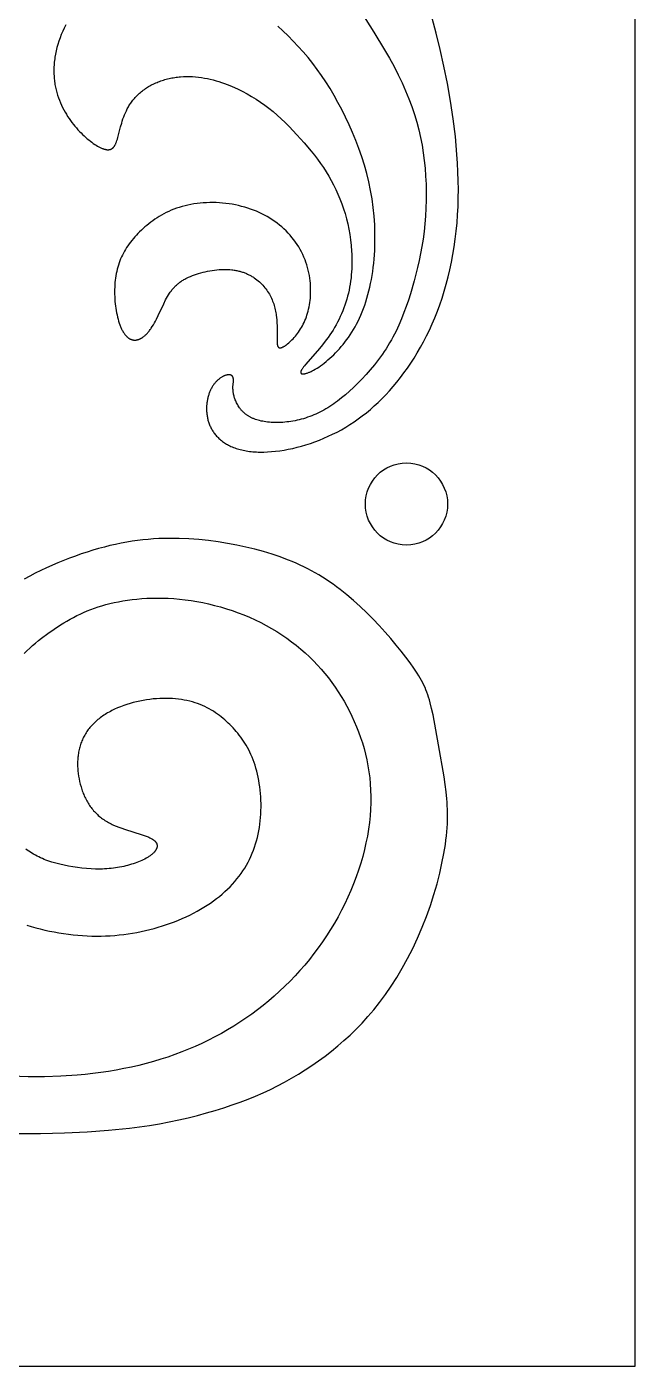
# Model space of a CAD drawing. Extents: x 2.59 to 8.26, y 15.9 to 21.16.
# Drawn here: x 6.958 to 8.262, y 15.899 to 18.769 of the extents above; entities that cross this region are included whole.
import ezdxf

# ---------------------------------------------------------------- set-up
doc = ezdxf.new("R2010")
doc.units = 0
doc.header["$MEASUREMENT"] = 0
doc.layers.add('DEFAULT', color=18, linetype='CONTINUOUS')

msp = doc.modelspace()

# ---------------------------------------------------------------- linework, layer by layer
at = {"layer": 'DEFAULT'}
for points in [[(2.5915, 15.8988), (8.2615, 15.8988), (8.2615, 21.1638), (2.5915, 21.1638)], [(7.1875, 18.0978), (7.1882, 18.0977), (7.1888, 18.0977), (7.1894, 18.0977), (7.19, 18.0977), (7.1906, 18.0977), (7.1913, 18.0977), (7.1919, 18.0978), (7.1925, 18.0978), (7.1931, 18.0979), (7.1938, 18.098), (7.1944, 18.0981), (7.195, 18.0983), (7.1957, 18.0984), (7.1963, 18.0986), (7.1969, 18.0988), (7.1976, 18.099), (7.1982, 18.0992), (7.1989, 18.0994), (7.1995, 18.0997), (7.2001, 18.1), (7.2008, 18.1003), (7.2014, 18.1006), (7.2021, 18.1009), (7.2027, 18.1012), (7.2034, 18.1016), (7.204, 18.1019), (7.2046, 18.1023), (7.2053, 18.1027), (7.2059, 18.1032), (7.2066, 18.1036), (7.2078, 18.1045), (7.2091, 18.1055), (7.2104, 18.1065), (7.2116, 18.1076), (7.2129, 18.1088), (7.2141, 18.11), (7.2154, 18.1113), (7.2166, 18.1126), (7.2178, 18.114), (7.219, 18.1155), (7.2203, 18.117), (7.2214, 18.1185), (7.2226, 18.1201), (7.2238, 18.1217), (7.2249, 18.1234), (7.2272, 18.1269), (7.2295, 18.1306), (7.2316, 18.1344), (7.2338, 18.1383), (7.2359, 18.1423), (7.2399, 18.1506), (7.2517, 18.1757), (7.2558, 18.1837), (7.2578, 18.1876), (7.26, 18.1913), (7.2621, 18.195), (7.2644, 18.1985), (7.2656, 18.2002), (7.2668, 18.2018), (7.268, 18.2035), (7.2692, 18.2051), (7.2705, 18.2067), (7.2718, 18.2082), (7.2731, 18.2097), (7.2745, 18.2112), (7.2758, 18.2126), (7.2772, 18.214), (7.2787, 18.2154), (7.2802, 18.2167), (7.2817, 18.218), (7.2832, 18.2193), (7.2848, 18.2205), (7.2864, 18.2218), (7.2881, 18.2229), (7.2898, 18.2241), (7.2915, 18.2252), (7.2933, 18.2263), (7.2951, 18.2274), (7.2969, 18.2285), (7.2988, 18.2295), (7.3007, 18.2305), (7.3047, 18.2324), (7.3088, 18.2342), (7.313, 18.236), (7.3174, 18.2376), (7.3219, 18.2391), (7.3264, 18.2406), (7.3311, 18.2419), (7.3359, 18.2432), (7.3407, 18.2443), (7.3456, 18.2453), (7.3505, 18.2462), (7.3554, 18.247), (7.3603, 18.2477), (7.3652, 18.2483), (7.3701, 18.2487), (7.3749, 18.249), (7.3797, 18.2491), (7.3844, 18.2491), (7.389, 18.249), (7.3935, 18.2487), (7.3979, 18.2483), (7.4, 18.248), (7.4022, 18.2477), (7.4043, 18.2474), (7.4064, 18.247), (7.4084, 18.2466), (7.4105, 18.2462), (7.4125, 18.2457), (7.4144, 18.2452), (7.4164, 18.2447), (7.4183, 18.2441), (7.4202, 18.2435), (7.422, 18.2429), (7.4239, 18.2423), (7.4257, 18.2416), (7.4275, 18.2409), (7.4292, 18.2401), (7.4309, 18.2393), (7.4326, 18.2385), (7.4343, 18.2377), (7.436, 18.2368), (7.4376, 18.236), (7.4392, 18.2351), (7.4407, 18.2341), (7.4423, 18.2332), (7.4438, 18.2322), (7.4453, 18.2312), (7.4482, 18.2291), (7.4511, 18.227), (7.4538, 18.2247), (7.4565, 18.2224), (7.459, 18.2201), (7.4615, 18.2176), (7.4639, 18.2151), (7.4662, 18.2125), (7.4683, 18.2099), (7.4704, 18.2072), (7.4724, 18.2045), (7.4743, 18.2017), (7.4762, 18.1989), (7.4779, 18.1961), (7.4795, 18.1932), (7.481, 18.1902), (7.4824, 18.1873), (7.4838, 18.1843), (7.485, 18.1812), (7.4862, 18.1782), (7.4872, 18.1751), (7.4882, 18.172), (7.4891, 18.1689), (7.4899, 18.1658), (7.4906, 18.1627), (7.4913, 18.1595), (7.4919, 18.1564), (7.4924, 18.1532), (7.4928, 18.1501), (7.4932, 18.1469), (7.4938, 18.1406), (7.4942, 18.1344), (7.4944, 18.1282), (7.4945, 18.1164), (7.4943, 18.1006), (7.4943, 18.096), (7.4944, 18.0939), (7.4945, 18.092), (7.4945, 18.091), (7.4946, 18.0901), (7.4947, 18.0893), (7.4949, 18.0885), (7.495, 18.0877), (7.4951, 18.0873), (7.4952, 18.0869), (7.4952, 18.0866), (7.4953, 18.0862), (7.4954, 18.0859), (7.4955, 18.0856), (7.4956, 18.0852), (7.4958, 18.0849), (7.4959, 18.0846), (7.496, 18.0844), (7.4961, 18.0841), (7.4962, 18.0839), (7.4963, 18.0838), (7.4963, 18.0837), (7.4964, 18.0836), (7.4965, 18.0834), (7.4966, 18.0833), (7.4966, 18.0832), (7.4967, 18.0831), (7.4968, 18.083), (7.4969, 18.0829), (7.497, 18.0828), (7.4971, 18.0827), (7.4971, 18.0826), (7.4972, 18.0825), (7.4973, 18.0824), (7.4974, 18.0823), (7.4975, 18.0822), (7.4976, 18.0821), (7.4977, 18.0821), (7.4978, 18.082), (7.4979, 18.0819), (7.498, 18.0818), (7.4981, 18.0818), (7.4982, 18.0817), (7.4984, 18.0816), (7.4985, 18.0816), (7.4986, 18.0815), (7.4987, 18.0815), (7.4988, 18.0814), (7.4989, 18.0814), (7.4991, 18.0813), (7.4992, 18.0813), (7.4993, 18.0813), (7.4994, 18.0812), (7.4996, 18.0812), (7.4997, 18.0812), (7.4998, 18.0811), (7.5, 18.0811), (7.5001, 18.0811), (7.5002, 18.0811), (7.5004, 18.0811), (7.5005, 18.0811), (7.5007, 18.0811), (7.5008, 18.0811), (7.501, 18.0811), (7.5011, 18.0811), (7.5013, 18.0811), (7.5014, 18.0811), (7.5016, 18.0811), (7.5018, 18.0811), (7.5019, 18.0811), (7.5021, 18.0812), (7.5024, 18.0812), (7.5028, 18.0813), (7.5031, 18.0814), (7.5035, 18.0815), (7.5038, 18.0816), (7.5042, 18.0817), (7.5046, 18.0818), (7.505, 18.082), (7.5054, 18.0821), (7.5058, 18.0823), (7.5062, 18.0825), (7.5071, 18.0829), (7.508, 18.0834), (7.5089, 18.0839), (7.5098, 18.0844), (7.5108, 18.085), (7.5118, 18.0857), (7.5128, 18.0864), (7.5138, 18.0871), (7.5149, 18.0879), (7.5171, 18.0897), (7.5194, 18.0916), (7.5217, 18.0936), (7.524, 18.0959), (7.5264, 18.0982), (7.5288, 18.1007), (7.5312, 18.1034), (7.5336, 18.1061), (7.5359, 18.109), (7.5382, 18.112), (7.5405, 18.115), (7.5427, 18.1182), (7.5448, 18.1215), (7.5468, 18.1249), (7.5488, 18.1284), (7.5506, 18.1319), (7.5524, 18.1356), (7.5541, 18.1394), (7.5557, 18.1432), (7.5572, 18.1472), (7.5585, 18.1513), (7.5598, 18.1554), (7.561, 18.1597), (7.5621, 18.1641), (7.563, 18.1686), (7.5639, 18.1733), (7.5646, 18.178), (7.5652, 18.1828), (7.5657, 18.1878), (7.5661, 18.1929), (7.5663, 18.198), (7.5664, 18.2032), (7.5664, 18.2086), (7.5662, 18.214), (7.5658, 18.2194), (7.5653, 18.225), (7.5646, 18.2305), (7.5637, 18.2361), (7.5627, 18.2418), (7.5614, 18.2474), (7.5599, 18.2531), (7.5582, 18.2587), (7.5564, 18.2644), (7.5543, 18.27), (7.552, 18.2755), (7.5495, 18.281), (7.5468, 18.2865), (7.5439, 18.2919), (7.5408, 18.2972), (7.5374, 18.3024), (7.5339, 18.3076), (7.5303, 18.3126), (7.5264, 18.3175), (7.5223, 18.3223), (7.5181, 18.3269), (7.5138, 18.3315), (7.5092, 18.3359), (7.5045, 18.3401), (7.4997, 18.3442), (7.4947, 18.3481), (7.4896, 18.3519), (7.4843, 18.3555), (7.479, 18.359), (7.4735, 18.3623), (7.4678, 18.3654), (7.4621, 18.3684), (7.4562, 18.3712), (7.4502, 18.3738), (7.4441, 18.3762), (7.4378, 18.3785), (7.4315, 18.3806), (7.4251, 18.3826), (7.4185, 18.3843), (7.4119, 18.3859), (7.4052, 18.3874), (7.3985, 18.3886), (7.3917, 18.3897), (7.3848, 18.3906), (7.3779, 18.3913), (7.371, 18.3918), (7.364, 18.3922), (7.3571, 18.3923), (7.3502, 18.3923), (7.3433, 18.3921), (7.3365, 18.3917), (7.3297, 18.3912), (7.3231, 18.3904), (7.3165, 18.3895), (7.31, 18.3884), (7.3036, 18.3871), (7.2973, 18.3856), (7.2911, 18.384), (7.2851, 18.3821), (7.2793, 18.3802), (7.2735, 18.378), (7.2679, 18.3758), (7.2625, 18.3734), (7.2572, 18.3708), (7.252, 18.3682), (7.247, 18.3654), (7.2421, 18.3625), (7.2373, 18.3595), (7.2327, 18.3565), (7.2282, 18.3533), (7.2238, 18.3501), (7.2196, 18.3468), (7.2155, 18.3435), (7.2114, 18.3401), (7.2075, 18.3367), (7.2038, 18.3332), (7.2001, 18.3297), (7.1965, 18.3261), (7.1931, 18.3225), (7.1898, 18.3188), (7.1866, 18.3152), (7.1835, 18.3114), (7.1805, 18.3077), (7.1777, 18.3038), (7.1749, 18.3), (7.1723, 18.2961), (7.1699, 18.2921), (7.1675, 18.2881), (7.1653, 18.2841), (7.1632, 18.28), (7.1612, 18.2758), (7.1594, 18.2716), (7.1576, 18.2673), (7.1561, 18.2629), (7.1546, 18.2585), (7.1533, 18.254), (7.152, 18.2494), (7.151, 18.2448), (7.15, 18.2402), (7.1491, 18.2354), (7.1484, 18.2306), (7.1478, 18.2258), (7.1473, 18.2209), (7.1469, 18.2159), (7.1467, 18.2109), (7.1465, 18.2059), (7.1465, 18.2009), (7.1465, 18.1958), (7.1467, 18.1907), (7.147, 18.1857), (7.1473, 18.1807), (7.1478, 18.1757), (7.1484, 18.1707), (7.149, 18.1658), (7.1498, 18.161), (7.1507, 18.1562), (7.1516, 18.1516), (7.1527, 18.1471), (7.1538, 18.1427), (7.155, 18.1384), (7.1563, 18.1343), (7.1577, 18.1304), (7.1584, 18.1284), (7.1592, 18.1266), (7.1599, 18.1248), (7.1607, 18.123), (7.1615, 18.1213), (7.1623, 18.1196), (7.1632, 18.118), (7.1641, 18.1165), (7.1649, 18.115), (7.1659, 18.1135), (7.1668, 18.1122), (7.1677, 18.1108), (7.1687, 18.1096), (7.1697, 18.1084), (7.1702, 18.1078), (7.1707, 18.1072), (7.1712, 18.1067), (7.1717, 18.1061), (7.1722, 18.1056), (7.1727, 18.1051), (7.1732, 18.1046), (7.1738, 18.1041), (7.1743, 18.1037), (7.1748, 18.1032), (7.1754, 18.1028), (7.1759, 18.1024), (7.1765, 18.102), (7.177, 18.1016), (7.1776, 18.1013), (7.1781, 18.1009), (7.1787, 18.1006), (7.1793, 18.1003), (7.1798, 18.1), (7.1804, 18.0997), (7.181, 18.0995), (7.1816, 18.0992), (7.1821, 18.099), (7.1827, 18.0988), (7.1833, 18.0986), (7.1839, 18.0985), (7.1845, 18.0983), (7.1851, 18.0982), (7.1857, 18.098), (7.1863, 18.0979), (7.1869, 18.0978)]]:
    msp.add_lwpolyline(points, close=True, dxfattribs=at)
for points in [[(7.6759, 18.7984), (7.702, 18.7578), (7.7249, 18.7198), (7.7352, 18.7015), (7.7449, 18.6836), (7.7538, 18.666), (7.7621, 18.6486), (7.7697, 18.6315), (7.7766, 18.6146), (7.7829, 18.5979), (7.7885, 18.5813), (7.7935, 18.5648), (7.7978, 18.5484), (7.8016, 18.5321), (7.8049, 18.5156), (7.8075, 18.4991), (7.8097, 18.4825), (7.8114, 18.4658), (7.8127, 18.4488), (7.8135, 18.4318), (7.8138, 18.4147), (7.8138, 18.3975), (7.8133, 18.3804), (7.8124, 18.3634), (7.811, 18.3466), (7.8093, 18.3301), (7.8072, 18.314), (7.8047, 18.2982), (7.8019, 18.2829), (7.7988, 18.2679), (7.7955, 18.2532), (7.7919, 18.2389), (7.7881, 18.2248), (7.7799, 18.1971), (7.7756, 18.1835), (7.771, 18.17), (7.7661, 18.1565), (7.7609, 18.1432), (7.7553, 18.13), (7.7523, 18.1235), (7.7492, 18.117), (7.746, 18.1106), (7.7426, 18.1042), (7.7392, 18.0979), (7.7356, 18.0916), (7.7319, 18.0854), (7.728, 18.0793), (7.7241, 18.0733), (7.72, 18.0674), (7.7158, 18.0616), (7.7116, 18.0558), (7.7029, 18.0447), (7.694, 18.034), (7.685, 18.0238), (7.676, 18.0141), (7.667, 18.0049), (7.6582, 17.9963), (7.6495, 17.9882), (7.6409, 17.9807), (7.6325, 17.9736), (7.6241, 17.967), (7.6199, 17.964), (7.6158, 17.961), (7.6116, 17.9581), (7.6074, 17.9554), (7.6032, 17.9527), (7.599, 17.9502), (7.5947, 17.9478), (7.5905, 17.9454), (7.5862, 17.9432), (7.5819, 17.9411), (7.5775, 17.9391), (7.5731, 17.9372), (7.5687, 17.9354), (7.5643, 17.9337), (7.5598, 17.9322), (7.5554, 17.9307), (7.5509, 17.9293), (7.5464, 17.928), (7.5419, 17.9269), (7.5374, 17.9258), (7.5329, 17.9249), (7.5284, 17.9241), (7.524, 17.9233), (7.5195, 17.9227), (7.5151, 17.9222), (7.5108, 17.9217), (7.5065, 17.9214), (7.5022, 17.9212), (7.498, 17.921), (7.4939, 17.921), (7.4898, 17.921), (7.4858, 17.9212), (7.4819, 17.9214), (7.4781, 17.9217), (7.4743, 17.922), (7.4707, 17.9225), (7.4671, 17.923), (7.4637, 17.9236), (7.4603, 17.9243), (7.4571, 17.9251), (7.454, 17.9259), (7.4509, 17.9268), (7.448, 17.9278), (7.4452, 17.9288), (7.4438, 17.9294), (7.4425, 17.93), (7.4411, 17.9305), (7.4398, 17.9311), (7.4386, 17.9318), (7.4373, 17.9324), (7.4361, 17.9331), (7.4349, 17.9337), (7.4337, 17.9344), (7.4326, 17.9352), (7.4314, 17.9359), (7.4303, 17.9366), (7.4292, 17.9374), (7.4282, 17.9382), (7.4271, 17.939), (7.4261, 17.9398), (7.4251, 17.9406), (7.4242, 17.9415), (7.4232, 17.9423), (7.4223, 17.9432), (7.4214, 17.9441), (7.4205, 17.945), (7.4196, 17.946), (7.4188, 17.9469), (7.4179, 17.9478), (7.4171, 17.9488), (7.4163, 17.9498), (7.4156, 17.9508), (7.4141, 17.9528), (7.4127, 17.9548), (7.4114, 17.9568), (7.4101, 17.9589), (7.4089, 17.961), (7.4079, 17.9631), (7.4068, 17.9652), (7.4059, 17.9673), (7.405, 17.9694), (7.4042, 17.9715), (7.4035, 17.9736), (7.4028, 17.9756), (7.4023, 17.9776), (7.4017, 17.9796), (7.4013, 17.9816), (7.4009, 17.9836), (7.4006, 17.9855), (7.4004, 17.9874), (7.4002, 17.9892), (7.4001, 17.991), (7.4, 17.9929), (7.4, 17.9946), (7.4, 17.9964), (7.4, 17.9981), (7.4002, 18.0015), (7.4009, 18.0095), (7.4009, 18.011), (7.4009, 18.0117), (7.4009, 18.0124), (7.4009, 18.0131), (7.4009, 18.0138), (7.4008, 18.0145), (7.4007, 18.0151), (7.4007, 18.0155), (7.4006, 18.0158), (7.4006, 18.0161), (7.4005, 18.0164), (7.4005, 18.0167), (7.4004, 18.017), (7.4003, 18.0173), (7.4002, 18.0176), (7.4001, 18.0178), (7.4, 18.0181), (7.3999, 18.0184), (7.3998, 18.0186), (7.3997, 18.0189), (7.3995, 18.0192), (7.3994, 18.0194), (7.3993, 18.0195), (7.3993, 18.0196), (7.3992, 18.0198), (7.3991, 18.0199), (7.399, 18.02), (7.3989, 18.0201), (7.3988, 18.0202), (7.3988, 18.0203), (7.3987, 18.0204), (7.3986, 18.0205), (7.3985, 18.0206), (7.3984, 18.0207), (7.3983, 18.0208), (7.3982, 18.0209), (7.3981, 18.021), (7.398, 18.0211), (7.3979, 18.0212), (7.3978, 18.0213), (7.3977, 18.0214), (7.3976, 18.0215), (7.3974, 18.0216), (7.3973, 18.0217), (7.3972, 18.0218), (7.3971, 18.0218), (7.397, 18.0219), (7.3968, 18.022), (7.3967, 18.0221), (7.3966, 18.0221), (7.3964, 18.0222), (7.3963, 18.0223), (7.3962, 18.0223), (7.396, 18.0224), (7.3959, 18.0225), (7.3958, 18.0225), (7.3956, 18.0226), (7.3955, 18.0226), (7.3952, 18.0227), (7.3948, 18.0228), (7.3945, 18.0229), (7.3942, 18.023), (7.3939, 18.0231), (7.3935, 18.0231), (7.3932, 18.0232), (7.3928, 18.0232), (7.3924, 18.0233), (7.392, 18.0233), (7.3916, 18.0233), (7.3912, 18.0233), (7.3908, 18.0233), (7.3904, 18.0233), (7.39, 18.0233), (7.3896, 18.0232), (7.3891, 18.0232), (7.3887, 18.0232), (7.3882, 18.0231), (7.3878, 18.023), (7.3873, 18.0229), (7.3868, 18.0228), (7.3864, 18.0227), (7.3859, 18.0226), (7.3854, 18.0225), (7.3844, 18.0222), (7.3834, 18.0219), (7.3823, 18.0215), (7.3813, 18.0211), (7.3802, 18.0206), (7.3791, 18.0201), (7.378, 18.0195), (7.3769, 18.0189), (7.3758, 18.0183), (7.3746, 18.0176), (7.3735, 18.0168), (7.3724, 18.016), (7.3712, 18.0152), (7.3701, 18.0143), (7.369, 18.0134), (7.3678, 18.0124), (7.3667, 18.0114), (7.3656, 18.0103), (7.3645, 18.0092), (7.3634, 18.0081), (7.3624, 18.0069), (7.3613, 18.0056), (7.3603, 18.0043), (7.3593, 18.003), (7.3583, 18.0016), (7.3574, 18.0002), (7.3564, 17.9988), (7.3555, 17.9973), (7.3546, 17.9958), (7.3538, 17.9942), (7.3529, 17.9926), (7.3521, 17.991), (7.3513, 17.9893), (7.3506, 17.9876), (7.3499, 17.9859), (7.3492, 17.9841), (7.3486, 17.9823), (7.348, 17.9805), (7.3474, 17.9787), (7.3469, 17.9768), (7.3464, 17.9749), (7.3459, 17.973), (7.3455, 17.9711), (7.3451, 17.9692), (7.3447, 17.9672), (7.3444, 17.9652), (7.3442, 17.9632), (7.3439, 17.9612), (7.3437, 17.9592), (7.3436, 17.9572), (7.3435, 17.9551), (7.3434, 17.9531), (7.3434, 17.951), (7.3434, 17.949), (7.3435, 17.9469), (7.3436, 17.9448), (7.3437, 17.9428), (7.3439, 17.9407), (7.3441, 17.9387), (7.3444, 17.9366), (7.3448, 17.9345), (7.3451, 17.9325), (7.3455, 17.9304), (7.346, 17.9284), (7.3465, 17.9263), (7.3471, 17.9243), (7.3477, 17.9223), (7.3484, 17.9203), (7.3491, 17.9183), (7.3499, 17.9163), (7.3507, 17.9143), (7.3516, 17.9124), (7.3525, 17.9104), (7.3535, 17.9085), (7.3546, 17.9066), (7.3557, 17.9047), (7.3568, 17.9028), (7.358, 17.901), (7.3593, 17.8991), (7.3607, 17.8973), (7.3621, 17.8955), (7.3635, 17.8938), (7.365, 17.892), (7.3666, 17.8903), (7.3682, 17.8886), (7.37, 17.887), (7.3717, 17.8854), (7.3736, 17.8838), (7.3755, 17.8822), (7.3774, 17.8807), (7.3795, 17.8792), (7.3816, 17.8778), (7.3838, 17.8764), (7.386, 17.875), (7.3883, 17.8737), (7.3907, 17.8724), (7.3932, 17.8712), (7.3957, 17.87), (7.3983, 17.8688), (7.401, 17.8678), (7.4038, 17.8667), (7.4066, 17.8657), (7.4095, 17.8648), (7.4125, 17.8639), (7.4155, 17.863), (7.4187, 17.8623), (7.4219, 17.8615), (7.4252, 17.8609), (7.4285, 17.8603), (7.4319, 17.8597), (7.4354, 17.8592), (7.439, 17.8588), (7.4427, 17.8585), (7.4464, 17.8582), (7.4501, 17.858), (7.454, 17.8578), (7.4579, 17.8577), (7.4659, 17.8577), (7.4742, 17.858), (7.4827, 17.8586), (7.4914, 17.8594), (7.5003, 17.8605), (7.5093, 17.862), (7.5185, 17.8636), (7.5279, 17.8656), (7.5373, 17.8679), (7.5468, 17.8704), (7.5563, 17.8732), (7.5659, 17.8763), (7.5755, 17.8797), (7.5851, 17.8833), (7.5946, 17.8873), (7.6041, 17.8915), (7.6135, 17.8959), (7.6229, 17.9007), (7.6322, 17.9057), (7.6414, 17.9111), (7.6504, 17.9167), (7.6594, 17.9226), (7.6683, 17.9288), (7.677, 17.9352), (7.6857, 17.942), (7.6943, 17.9491), (7.7027, 17.9565), (7.711, 17.9642), (7.7192, 17.9723), (7.7273, 17.9806), (7.7353, 17.9893), (7.7432, 17.9983), (7.751, 18.0076), (7.7586, 18.0172), (7.7662, 18.0272), (7.7735, 18.0375), (7.7808, 18.0482), (7.7879, 18.0592), (7.7948, 18.0705), (7.8016, 18.0822), (7.8081, 18.0942), (7.8145, 18.1066), (7.8207, 18.1193), (7.8266, 18.1323), (7.8323, 18.1457), (7.8378, 18.1594), (7.843, 18.1734), (7.8479, 18.1878), (7.8526, 18.2025), (7.8569, 18.2175), (7.861, 18.2329), (7.8647, 18.2485), (7.8681, 18.2645), (7.8712, 18.2808), (7.8739, 18.2973), (7.8762, 18.3142), (7.8782, 18.3313), (7.8799, 18.3487), (7.8811, 18.3664), (7.882, 18.3843), (7.8826, 18.4024), (7.8827, 18.4207), (7.8825, 18.4392), (7.8819, 18.4579), (7.881, 18.4767), (7.8798, 18.4957), (7.8763, 18.5338), (7.8716, 18.5719), (7.8659, 18.6099), (7.8592, 18.6475), (7.8518, 18.6845), (7.8438, 18.7206), (7.8354, 18.7557), (7.8175, 18.8225)], [(7.0419, 18.7731), (7.0384, 18.7663), (7.0353, 18.7594), (7.0323, 18.7524), (7.0296, 18.7454), (7.0271, 18.7384), (7.0249, 18.7314), (7.023, 18.7244), (7.0213, 18.7174), (7.0198, 18.7104), (7.0186, 18.7036), (7.0181, 18.7002), (7.0177, 18.6968), (7.0173, 18.6934), (7.017, 18.69), (7.0167, 18.6867), (7.0165, 18.6834), (7.0164, 18.6801), (7.0163, 18.6768), (7.0163, 18.6736), (7.0164, 18.6703), (7.0165, 18.6672), (7.0167, 18.664), (7.0169, 18.6608), (7.0171, 18.6577), (7.0175, 18.6546), (7.0179, 18.6516), (7.0183, 18.6485), (7.0188, 18.6455), (7.0193, 18.6426), (7.0199, 18.6396), (7.0205, 18.6367), (7.0212, 18.6338), (7.0227, 18.6281), (7.0244, 18.6225), (7.0262, 18.617), (7.0282, 18.6116), (7.0304, 18.6063), (7.0327, 18.6012), (7.0351, 18.5961), (7.0376, 18.5912), (7.0403, 18.5864), (7.0431, 18.5817), (7.0459, 18.5771), (7.0489, 18.5727), (7.0519, 18.5683), (7.055, 18.5641), (7.0581, 18.56), (7.0614, 18.5561), (7.0646, 18.5522), (7.0679, 18.5485), (7.0712, 18.545), (7.0746, 18.5415), (7.0779, 18.5382), (7.0813, 18.5351), (7.0846, 18.5321), (7.0879, 18.5292), (7.0912, 18.5265), (7.0945, 18.5239), (7.0977, 18.5215), (7.1009, 18.5192), (7.104, 18.5171), (7.1071, 18.5152), (7.11, 18.5134), (7.1129, 18.5118), (7.1144, 18.511), (7.1158, 18.5103), (7.1171, 18.5097), (7.1185, 18.5091), (7.1198, 18.5085), (7.1211, 18.508), (7.1224, 18.5076), (7.1236, 18.5071), (7.1249, 18.5068), (7.1261, 18.5065), (7.1267, 18.5063), (7.1273, 18.5062), (7.1278, 18.5061), (7.1284, 18.506), (7.129, 18.5059), (7.1295, 18.5058), (7.1301, 18.5057), (7.1306, 18.5057), (7.1312, 18.5057), (7.1317, 18.5056), (7.1322, 18.5056), (7.1327, 18.5056), (7.1333, 18.5056), (7.1338, 18.5057), (7.1343, 18.5057), (7.1348, 18.5058), (7.1352, 18.5058), (7.1357, 18.5059), (7.1362, 18.506), (7.1367, 18.5061), (7.1371, 18.5063), (7.1376, 18.5064), (7.138, 18.5065), (7.1384, 18.5067), (7.1389, 18.5069), (7.1393, 18.5071), (7.1397, 18.5073), (7.1401, 18.5075), (7.1405, 18.5078), (7.1409, 18.508), (7.1413, 18.5083), (7.1417, 18.5086), (7.1421, 18.5089), (7.1425, 18.5092), (7.1429, 18.5095), (7.1432, 18.5099), (7.1436, 18.5102), (7.1439, 18.5106), (7.1443, 18.511), (7.1446, 18.5114), (7.145, 18.5118), (7.1453, 18.5122), (7.1456, 18.5127), (7.1459, 18.5131), (7.1462, 18.5136), (7.1466, 18.5141), (7.1469, 18.5146), (7.1472, 18.5151), (7.1475, 18.5156), (7.1478, 18.5162), (7.1483, 18.5173), (7.1489, 18.5185), (7.1494, 18.5197), (7.15, 18.521), (7.1505, 18.5224), (7.1515, 18.5253), (7.1524, 18.5283), (7.1534, 18.5316), (7.1593, 18.5544), (7.1617, 18.5628), (7.163, 18.5671), (7.1644, 18.5715), (7.166, 18.5758), (7.1677, 18.5802), (7.1696, 18.5845), (7.1716, 18.5889), (7.1726, 18.591), (7.1737, 18.5932), (7.1749, 18.5953), (7.1761, 18.5974), (7.1773, 18.5995), (7.1786, 18.6016), (7.1799, 18.6036), (7.1813, 18.6057), (7.1827, 18.6077), (7.1842, 18.6097), (7.1857, 18.6117), (7.1873, 18.6137), (7.1889, 18.6156), (7.1906, 18.6175), (7.1923, 18.6194), (7.1941, 18.6212), (7.1959, 18.6231), (7.1978, 18.6249), (7.1998, 18.6266), (7.2017, 18.6284), (7.2038, 18.6301), (7.2059, 18.6317), (7.208, 18.6334), (7.2102, 18.635), (7.2124, 18.6365), (7.2147, 18.638), (7.217, 18.6395), (7.2194, 18.641), (7.2218, 18.6424), (7.2243, 18.6437), (7.2268, 18.6451), (7.2294, 18.6464), (7.232, 18.6476), (7.2346, 18.6488), (7.2373, 18.6499), (7.24, 18.651), (7.2428, 18.6521), (7.2456, 18.6531), (7.2484, 18.6541), (7.2513, 18.655), (7.2542, 18.6559), (7.2571, 18.6567), (7.2601, 18.6574), (7.2631, 18.6581), (7.2661, 18.6588), (7.2691, 18.6594), (7.2722, 18.66), (7.2753, 18.6605), (7.2784, 18.6609), (7.2815, 18.6613), (7.2846, 18.6616), (7.2878, 18.6619), (7.2941, 18.6623), (7.3005, 18.6625), (7.3069, 18.6625), (7.3133, 18.6622), (7.3197, 18.6618), (7.3261, 18.6611), (7.3325, 18.6603), (7.3388, 18.6592), (7.3451, 18.658), (7.3514, 18.6566), (7.3575, 18.6551), (7.3637, 18.6534), (7.3697, 18.6516), (7.3757, 18.6496), (7.3815, 18.6476), (7.3873, 18.6454), (7.393, 18.6432), (7.3986, 18.6409), (7.4095, 18.636), (7.42, 18.6308), (7.4301, 18.6255), (7.44, 18.6198), (7.4495, 18.614), (7.4588, 18.6078), (7.468, 18.6013), (7.477, 18.5944), (7.4859, 18.5872), (7.4946, 18.5797), (7.5034, 18.5718), (7.512, 18.5636), (7.5205, 18.5552), (7.5371, 18.5378), (7.5528, 18.5202), (7.5675, 18.5027), (7.5745, 18.4939), (7.5811, 18.4851), (7.5875, 18.4763), (7.5936, 18.4674), (7.5995, 18.4583), (7.605, 18.4491), (7.6103, 18.4397), (7.6154, 18.4301), (7.6202, 18.4203), (7.6247, 18.4104), (7.629, 18.4002), (7.633, 18.3898), (7.6367, 18.3793), (7.64, 18.3686), (7.6431, 18.3577), (7.6458, 18.3466), (7.6482, 18.3354), (7.6503, 18.3239), (7.652, 18.3122), (7.6533, 18.3003), (7.6542, 18.2881), (7.6545, 18.282), (7.6547, 18.2757), (7.6548, 18.2695), (7.6548, 18.2631), (7.6546, 18.2567), (7.6544, 18.2503), (7.654, 18.2439), (7.6534, 18.2374), (7.6528, 18.2309), (7.6519, 18.2243), (7.651, 18.2178), (7.6499, 18.2113), (7.6486, 18.2048), (7.6472, 18.1983), (7.6456, 18.1918), (7.6438, 18.1854), (7.6419, 18.179), (7.6398, 18.1727), (7.6376, 18.1665), (7.6352, 18.1603), (7.6326, 18.1541), (7.6299, 18.1481), (7.6271, 18.1422), (7.6241, 18.1363), (7.6209, 18.1305), (7.6177, 18.1249), (7.6143, 18.1193), (7.6108, 18.1139), (7.6072, 18.1086), (7.6036, 18.1034), (7.5999, 18.0983), (7.5962, 18.0933), (7.5886, 18.0838), (7.5811, 18.0749), (7.5555, 18.0456), (7.5532, 18.0427), (7.5511, 18.0401), (7.5502, 18.0388), (7.5493, 18.0377), (7.5486, 18.0365), (7.5479, 18.0354), (7.5472, 18.0344), (7.547, 18.0339), (7.5467, 18.0334), (7.5465, 18.0329), (7.5462, 18.0325), (7.546, 18.032), (7.5459, 18.0316), (7.5457, 18.0312), (7.5456, 18.031), (7.5456, 18.0308), (7.5455, 18.0306), (7.5455, 18.0304), (7.5454, 18.0302), (7.5454, 18.03), (7.5453, 18.0298), (7.5453, 18.0296), (7.5453, 18.0295), (7.5452, 18.0293), (7.5452, 18.0291), (7.5452, 18.029), (7.5452, 18.0288), (7.5452, 18.0286), (7.5452, 18.0285), (7.5452, 18.0283), (7.5452, 18.0283), (7.5452, 18.0282), (7.5452, 18.0281), (7.5452, 18.028), (7.5452, 18.028), (7.5452, 18.0279), (7.5452, 18.0278), (7.5453, 18.0278), (7.5453, 18.0277), (7.5453, 18.0276), (7.5453, 18.0276), (7.5453, 18.0275), (7.5453, 18.0274), (7.5454, 18.0274), (7.5454, 18.0273), (7.5454, 18.0272), (7.5454, 18.0272), (7.5455, 18.0271), (7.5455, 18.0271), (7.5455, 18.027), (7.5456, 18.027), (7.5456, 18.0269), (7.5456, 18.0268), (7.5457, 18.0268), (7.5457, 18.0267), (7.5457, 18.0267), (7.5458, 18.0266), (7.5458, 18.0266), (7.5458, 18.0265), (7.5459, 18.0265), (7.5459, 18.0264), (7.546, 18.0264), (7.546, 18.0263), (7.5461, 18.0263), (7.5461, 18.0263), (7.5462, 18.0262), (7.5462, 18.0262), (7.5463, 18.0261), (7.5463, 18.0261), (7.5464, 18.026), (7.5464, 18.026), (7.5465, 18.026), (7.5465, 18.0259), (7.5466, 18.0259), (7.5467, 18.0259), (7.5467, 18.0258), (7.5468, 18.0258), (7.5468, 18.0258), (7.5469, 18.0257), (7.547, 18.0257), (7.547, 18.0257), (7.5471, 18.0256), (7.5473, 18.0256), (7.5474, 18.0255), (7.5475, 18.0255), (7.5477, 18.0254), (7.5479, 18.0254), (7.548, 18.0254), (7.5482, 18.0253), (7.5484, 18.0253), (7.5485, 18.0253), (7.5487, 18.0252), (7.5489, 18.0252), (7.5491, 18.0252), (7.5493, 18.0252), (7.5495, 18.0252), (7.5497, 18.0252), (7.5499, 18.0252), (7.5504, 18.0252), (7.5508, 18.0252), (7.5513, 18.0252), (7.5518, 18.0253), (7.5523, 18.0254), (7.5528, 18.0254), (7.5533, 18.0255), (7.5539, 18.0256), (7.5544, 18.0258), (7.555, 18.0259), (7.5562, 18.0262), (7.5575, 18.0266), (7.5588, 18.027), (7.5602, 18.0275), (7.5616, 18.028), (7.5631, 18.0286), (7.5646, 18.0293), (7.5661, 18.03), (7.5677, 18.0307), (7.5694, 18.0316), (7.5728, 18.0334), (7.5763, 18.0354), (7.58, 18.0376), (7.5837, 18.04), (7.5876, 18.0426), (7.5915, 18.0455), (7.5955, 18.0485), (7.5995, 18.0517), (7.6035, 18.0551), (7.6076, 18.0586), (7.6117, 18.0624), (7.6157, 18.0663), (7.6198, 18.0704), (7.6239, 18.0746), (7.6279, 18.079), (7.6319, 18.0836), (7.6358, 18.0883), (7.6397, 18.0932), (7.6435, 18.0983), (7.6473, 18.1035), (7.6509, 18.1089), (7.6545, 18.1144), (7.658, 18.1201), (7.6614, 18.126), (7.6648, 18.1321), (7.668, 18.1384), (7.6711, 18.1448), (7.674, 18.1514), (7.6769, 18.1582), (7.6796, 18.1652), (7.6822, 18.1724), (7.6847, 18.1798), (7.687, 18.1873), (7.6892, 18.1951), (7.6912, 18.203), (7.6931, 18.211), (7.6949, 18.2193), (7.6965, 18.2276), (7.698, 18.2361), (7.6993, 18.2448), (7.7004, 18.2535), (7.7014, 18.2624), (7.7023, 18.2713), (7.7035, 18.2894), (7.7042, 18.3078), (7.7042, 18.3262), (7.7036, 18.3448), (7.7023, 18.3633), (7.7004, 18.3818), (7.6979, 18.4002), (7.6948, 18.4185), (7.691, 18.4367), (7.6865, 18.4548), (7.6815, 18.4727), (7.6759, 18.4905), (7.6698, 18.5081), (7.6632, 18.5254), (7.6562, 18.5425), (7.6488, 18.5592), (7.6411, 18.5756), (7.6332, 18.5915), (7.6249, 18.607), (7.6165, 18.622), (7.6079, 18.6366), (7.599, 18.6508), (7.5898, 18.6645), (7.5804, 18.6778), (7.5707, 18.6907), (7.5607, 18.7032), (7.5504, 18.7153), (7.5398, 18.7271), (7.529, 18.7385), (7.518, 18.7496), (7.5069, 18.7603), (7.4958, 18.7705)], [(6.9352, 16.3973), (6.9881, 16.3975), (7.0389, 16.3989), (7.0874, 16.4012), (7.1337, 16.4045), (7.1781, 16.4089), (7.1998, 16.4117), (7.2212, 16.4148), (7.2423, 16.4184), (7.2631, 16.4223), (7.2837, 16.4266), (7.3039, 16.4313), (7.3237, 16.4363), (7.343, 16.4415), (7.3619, 16.447), (7.3803, 16.4527), (7.3981, 16.4586), (7.4154, 16.4648), (7.4322, 16.4711), (7.4486, 16.4777), (7.4646, 16.4846), (7.4802, 16.4919), (7.4955, 16.4995), (7.5106, 16.5075), (7.5255, 16.5158), (7.5403, 16.5246), (7.5548, 16.5338), (7.5692, 16.5433), (7.5833, 16.5532), (7.5973, 16.5635), (7.611, 16.5741), (7.6245, 16.5851), (7.6378, 16.5965), (7.6509, 16.6084), (7.6638, 16.6209), (7.6765, 16.6341), (7.6891, 16.648), (7.7016, 16.6628), (7.714, 16.6785), (7.7264, 16.6952), (7.7386, 16.7129), (7.7507, 16.7317), (7.7625, 16.7515), (7.7739, 16.7723), (7.785, 16.794), (7.7955, 16.8163), (7.8054, 16.8393), (7.8145, 16.8626), (7.8229, 16.8861), (7.8304, 16.9095), (7.8371, 16.9326), (7.8429, 16.9551), (7.8477, 16.9767), (7.8517, 16.9974), (7.8549, 17.017), (7.8561, 17.0263), (7.8572, 17.0354), (7.858, 17.0442), (7.8587, 17.0527), (7.8592, 17.0609), (7.8595, 17.069), (7.8597, 17.0769), (7.8596, 17.0846), (7.8595, 17.0922), (7.8591, 17.0997), (7.8587, 17.1072), (7.8581, 17.1147), (7.8565, 17.1299), (7.8545, 17.1454), (7.8521, 17.1615), (7.8405, 17.2302), (7.8285, 17.2946), (7.8255, 17.3082), (7.8224, 17.3207), (7.8208, 17.3265), (7.8191, 17.3322), (7.8173, 17.3376), (7.8154, 17.3429), (7.8134, 17.348), (7.8113, 17.3531), (7.809, 17.3581), (7.8065, 17.3631), (7.8039, 17.3681), (7.801, 17.3732), (7.798, 17.3783), (7.7947, 17.3836), (7.7874, 17.3945), (7.7793, 17.406), (7.7702, 17.4182), (7.7602, 17.431), (7.7494, 17.4443), (7.7379, 17.4579), (7.7258, 17.4718), (7.7132, 17.4858), (7.7, 17.4997), (7.6865, 17.5133), (7.6726, 17.5266), (7.6585, 17.5394), (7.6441, 17.5517), (7.6294, 17.5634), (7.6219, 17.569), (7.6145, 17.5744), (7.6069, 17.5797), (7.5993, 17.5848), (7.5916, 17.5897), (7.5838, 17.5944), (7.5759, 17.599), (7.568, 17.6034), (7.56, 17.6076), (7.5519, 17.6117), (7.5437, 17.6156), (7.5355, 17.6194), (7.5271, 17.623), (7.5186, 17.6264), (7.51, 17.6297), (7.5013, 17.6329), (7.4836, 17.6389), (7.4654, 17.6444), (7.4467, 17.6495), (7.4277, 17.6541), (7.4082, 17.6582), (7.3883, 17.6619), (7.3681, 17.6652), (7.3476, 17.6679), (7.3268, 17.6701), (7.3058, 17.6717), (7.2845, 17.6726), (7.2737, 17.6728), (7.2628, 17.6728), (7.2519, 17.6726), (7.2409, 17.6722), (7.2298, 17.6715), (7.2185, 17.6707), (7.2072, 17.6695), (7.1957, 17.6682), (7.1841, 17.6665), (7.1724, 17.6646), (7.1606, 17.6624), (7.1487, 17.66), (7.1366, 17.6572), (7.1245, 17.6542), (7.1122, 17.6509), (7.0999, 17.6473), (7.0874, 17.6435), (7.075, 17.6394), (7.0625, 17.635), (7.05, 17.6304), (7.0251, 17.6205), (7.0006, 17.6096), (6.9884, 17.6039), (6.9765, 17.598), (6.9646, 17.5919), (6.953, 17.5856)], [(6.9526, 17.4259), (6.9586, 17.4317), (6.9647, 17.4373), (6.9709, 17.4429), (6.9772, 17.4483), (6.9837, 17.4536), (6.9902, 17.4589), (7.0035, 17.4689), (7.017, 17.4784), (7.0306, 17.4874), (7.0375, 17.4916), (7.0444, 17.4957), (7.0514, 17.4997), (7.0585, 17.5035), (7.0656, 17.5072), (7.0729, 17.5107), (7.0802, 17.514), (7.0877, 17.5172), (7.0954, 17.5203), (7.1032, 17.5232), (7.1112, 17.5259), (7.1194, 17.5285), (7.1278, 17.5309), (7.1365, 17.5332), (7.1455, 17.5352), (7.1547, 17.5371), (7.1641, 17.5389), (7.1739, 17.5404), (7.1839, 17.5417), (7.1942, 17.5428), (7.2048, 17.5437), (7.2156, 17.5444), (7.2267, 17.5448), (7.2381, 17.5449), (7.2496, 17.5448), (7.2614, 17.5444), (7.2734, 17.5436), (7.2855, 17.5426), (7.2978, 17.5412), (7.3102, 17.5395), (7.3227, 17.5375), (7.3353, 17.5351), (7.3479, 17.5324), (7.3606, 17.5293), (7.3732, 17.5259), (7.3859, 17.5221), (7.3984, 17.518), (7.4109, 17.5135), (7.4232, 17.5087), (7.4355, 17.5036), (7.4475, 17.4981), (7.4594, 17.4923), (7.471, 17.4862), (7.4824, 17.4798), (7.4936, 17.4731), (7.5045, 17.4661), (7.5151, 17.4589), (7.5254, 17.4514), (7.5354, 17.4436), (7.5451, 17.4356), (7.5545, 17.4274), (7.5636, 17.419), (7.5724, 17.4103), (7.5808, 17.4014), (7.589, 17.3923), (7.5968, 17.3831), (7.6044, 17.3736), (7.6117, 17.364), (7.6186, 17.3542), (7.6253, 17.3442), (7.6318, 17.334), (7.6379, 17.3236), (7.6438, 17.3131), (7.6494, 17.3024), (7.6548, 17.2915), (7.6599, 17.2805), (7.6646, 17.2693), (7.6691, 17.2579), (7.6733, 17.2463), (7.6772, 17.2345), (7.6807, 17.2225), (7.6839, 17.2104), (7.6867, 17.198), (7.6892, 17.1854), (7.6912, 17.1727), (7.6929, 17.1597), (7.6941, 17.1465), (7.6949, 17.1332), (7.6953, 17.1196), (7.6952, 17.1059), (7.6946, 17.092), (7.6936, 17.0779), (7.6921, 17.0637), (7.6902, 17.0494), (7.6878, 17.0349), (7.6849, 17.0204), (7.6816, 17.0058), (7.6778, 16.9912), (7.6736, 16.9766), (7.6689, 16.9619), (7.6639, 16.9474), (7.6584, 16.9328), (7.6525, 16.9184), (7.6461, 16.904), (7.6395, 16.8898), (7.6324, 16.8758), (7.625, 16.8619), (7.6172, 16.8482), (7.6091, 16.8347), (7.6006, 16.8214), (7.5918, 16.8083), (7.5828, 16.7955), (7.5734, 16.7829), (7.5637, 16.7706), (7.5537, 16.7585), (7.5435, 16.7467), (7.533, 16.7352), (7.5223, 16.724), (7.5112, 16.713), (7.5, 16.7024), (7.4885, 16.692), (7.4768, 16.6819), (7.4648, 16.6721), (7.4527, 16.6626), (7.4403, 16.6534), (7.4277, 16.6445), (7.4148, 16.6359), (7.4018, 16.6276), (7.3886, 16.6196), (7.3751, 16.6119), (7.3615, 16.6045), (7.3476, 16.5975), (7.3336, 16.5907), (7.3193, 16.5842), (7.3049, 16.5781), (7.2903, 16.5722), (7.2754, 16.5667), (7.2604, 16.5614), (7.2452, 16.5565), (7.2298, 16.5519), (7.2142, 16.5476), (7.1984, 16.5435), (7.1824, 16.5399), (7.1663, 16.5365), (7.15, 16.5334), (7.1335, 16.5306), (7.1169, 16.5281), (7.1001, 16.5259), (7.0832, 16.5241), (7.0661, 16.5225), (7.0315, 16.5202), (6.9965, 16.5191), (6.9612, 16.5191), (6.9255, 16.5202)], [(6.9584, 16.844), (6.9679, 16.8411), (6.9776, 16.8383), (6.9873, 16.8358), (6.9972, 16.8334), (7.0071, 16.8312), (7.0172, 16.8293), (7.0272, 16.8275), (7.0373, 16.8259), (7.0474, 16.8245), (7.0575, 16.8234), (7.0676, 16.8224), (7.0776, 16.8216), (7.0877, 16.8211), (7.0977, 16.8207), (7.1076, 16.8206), (7.1175, 16.8207), (7.1273, 16.8209), (7.1371, 16.8214), (7.1468, 16.8221), (7.1565, 16.8229), (7.1661, 16.824), (7.1756, 16.8253), (7.185, 16.8267), (7.1944, 16.8284), (7.2037, 16.8302), (7.2129, 16.8323), (7.2221, 16.8345), (7.2311, 16.8369), (7.2401, 16.8394), (7.249, 16.8422), (7.2577, 16.8451), (7.2664, 16.8481), (7.2749, 16.8514), (7.2833, 16.8547), (7.2915, 16.8583), (7.2997, 16.8619), (7.3076, 16.8657), (7.3154, 16.8697), (7.323, 16.8738), (7.3305, 16.878), (7.3377, 16.8823), (7.3448, 16.8867), (7.3516, 16.8913), (7.3583, 16.896), (7.3647, 16.9008), (7.371, 16.9056), (7.377, 16.9107), (7.3828, 16.9158), (7.3884, 16.921), (7.3938, 16.9263), (7.3989, 16.9317), (7.4039, 16.9372), (7.4086, 16.9429), (7.4131, 16.9486), (7.4174, 16.9544), (7.4214, 16.9603), (7.4253, 16.9663), (7.4289, 16.9725), (7.4323, 16.9787), (7.4355, 16.985), (7.4386, 16.9914), (7.4414, 16.9979), (7.444, 17.0045), (7.4464, 17.0111), (7.4485, 17.0179), (7.4505, 17.0248), (7.4523, 17.0317), (7.454, 17.0387), (7.4554, 17.0458), (7.4566, 17.053), (7.4576, 17.0602), (7.4585, 17.0674), (7.4592, 17.0747), (7.4596, 17.0821), (7.46, 17.0894), (7.4601, 17.0968), (7.4601, 17.1042), (7.4598, 17.1115), (7.4595, 17.1188), (7.4589, 17.1261), (7.4582, 17.1333), (7.4574, 17.1404), (7.4564, 17.1474), (7.4552, 17.1543), (7.4539, 17.161), (7.4525, 17.1677), (7.4509, 17.1741), (7.4491, 17.1805), (7.4473, 17.1866), (7.4453, 17.1926), (7.4432, 17.1984), (7.441, 17.204), (7.4386, 17.2094), (7.4362, 17.2147), (7.4337, 17.2198), (7.431, 17.2247), (7.4283, 17.2294), (7.4255, 17.234), (7.4226, 17.2385), (7.4197, 17.2428), (7.4166, 17.247), (7.4135, 17.2511), (7.4104, 17.2551), (7.4071, 17.259), (7.4038, 17.2628), (7.4004, 17.2665), (7.397, 17.2701), (7.3935, 17.2736), (7.3899, 17.2771), (7.3863, 17.2805), (7.3825, 17.2839), (7.3787, 17.2871), (7.3748, 17.2903), (7.3708, 17.2934), (7.3667, 17.2964), (7.3625, 17.2993), (7.3581, 17.3022), (7.3537, 17.3049), (7.3491, 17.3075), (7.3444, 17.31), (7.3395, 17.3124), (7.3345, 17.3147), (7.3294, 17.3168), (7.3241, 17.3188), (7.3187, 17.3206), (7.3131, 17.3223), (7.3074, 17.3239), (7.3015, 17.3252), (7.2955, 17.3264), (7.2894, 17.3275), (7.2831, 17.3283), (7.2767, 17.329), (7.2702, 17.3295), (7.2635, 17.3299), (7.2568, 17.33), (7.2499, 17.3299), (7.243, 17.3297), (7.236, 17.3293), (7.229, 17.3286), (7.2219, 17.3278), (7.2148, 17.3268), (7.2076, 17.3256), (7.2006, 17.3243), (7.1935, 17.3227), (7.1865, 17.3209), (7.1795, 17.319), (7.1727, 17.3169), (7.1659, 17.3146), (7.1593, 17.3121), (7.1529, 17.3095), (7.1466, 17.3067), (7.1405, 17.3037), (7.1375, 17.3021), (7.1345, 17.3005), (7.1316, 17.2989), (7.1288, 17.2972), (7.126, 17.2955), (7.1233, 17.2938), (7.1207, 17.292), (7.1181, 17.2902), (7.1155, 17.2883), (7.1131, 17.2864), (7.1107, 17.2845), (7.1083, 17.2825), (7.106, 17.2805), (7.1038, 17.2785), (7.1017, 17.2764), (7.0996, 17.2743), (7.0975, 17.2721), (7.0956, 17.2699), (7.0937, 17.2677), (7.0919, 17.2655), (7.0901, 17.2632), (7.0885, 17.2609), (7.0868, 17.2586), (7.0853, 17.2562), (7.0838, 17.2538), (7.0824, 17.2514), (7.081, 17.2489), (7.0798, 17.2465), (7.0785, 17.244), (7.0774, 17.2414), (7.0763, 17.2389), (7.0753, 17.2363), (7.0743, 17.2337), (7.0734, 17.231), (7.0726, 17.2284), (7.0718, 17.2257), (7.0711, 17.223), (7.0705, 17.2203), (7.0699, 17.2175), (7.0694, 17.2148), (7.0689, 17.212), (7.0685, 17.2092), (7.0681, 17.2064), (7.0679, 17.2036), (7.0676, 17.2008), (7.0674, 17.1979), (7.0673, 17.1951), (7.0672, 17.1922), (7.0672, 17.1893), (7.0673, 17.1864), (7.0673, 17.1835), (7.0675, 17.1807), (7.0679, 17.1748), (7.0685, 17.169), (7.0694, 17.1632), (7.0704, 17.1574), (7.0716, 17.1517), (7.073, 17.146), (7.0745, 17.1403), (7.0763, 17.1347), (7.0772, 17.1319), (7.0783, 17.1292), (7.0793, 17.1264), (7.0804, 17.1237), (7.0816, 17.121), (7.0828, 17.1184), (7.084, 17.1158), (7.0853, 17.1132), (7.0867, 17.1106), (7.0881, 17.1081), (7.0896, 17.1056), (7.0911, 17.1031), (7.0927, 17.1007), (7.0943, 17.0984), (7.096, 17.096), (7.0977, 17.0937), (7.0995, 17.0915), (7.1014, 17.0893), (7.1033, 17.0872), (7.1053, 17.0851), (7.1074, 17.083), (7.1095, 17.081), (7.1116, 17.0791), (7.1138, 17.0771), (7.1161, 17.0753), (7.1184, 17.0735), (7.1208, 17.0718), (7.1233, 17.0701), (7.1257, 17.0684), (7.1283, 17.0668), (7.1309, 17.0653), (7.1335, 17.0638), (7.1362, 17.0624), (7.1389, 17.061), (7.1416, 17.0596), (7.1444, 17.0583), (7.1501, 17.0559), (7.1558, 17.0536), (7.1616, 17.0515), (7.1674, 17.0495), (7.2054, 17.0378), (7.21, 17.0362), (7.2143, 17.0346), (7.2163, 17.0338), (7.2182, 17.033), (7.2201, 17.0322), (7.2218, 17.0314), (7.2235, 17.0306), (7.2251, 17.0297), (7.2265, 17.0289), (7.2272, 17.0284), (7.2279, 17.028), (7.2286, 17.0275), (7.2292, 17.0271), (7.2298, 17.0266), (7.2304, 17.0262), (7.231, 17.0257), (7.2315, 17.0253), (7.232, 17.0248), (7.2325, 17.0244), (7.233, 17.0239), (7.2334, 17.0234), (7.2338, 17.0229), (7.2342, 17.0225), (7.2346, 17.022), (7.235, 17.0215), (7.2351, 17.0213), (7.2353, 17.021), (7.2354, 17.0208), (7.2356, 17.0205), (7.2357, 17.0203), (7.2359, 17.0201), (7.236, 17.0198), (7.2361, 17.0196), (7.2363, 17.0193), (7.2364, 17.0191), (7.2365, 17.0188), (7.2366, 17.0186), (7.2367, 17.0183), (7.2368, 17.0181), (7.2369, 17.0178), (7.2369, 17.0176), (7.237, 17.0173), (7.2371, 17.0171), (7.2371, 17.0168), (7.2372, 17.0166), (7.2373, 17.0163), (7.2373, 17.0161), (7.2374, 17.0158), (7.2374, 17.0156), (7.2374, 17.0153), (7.2375, 17.015), (7.2375, 17.0148), (7.2375, 17.0145), (7.2375, 17.0143), (7.2375, 17.014), (7.2375, 17.0138), (7.2375, 17.0135), (7.2375, 17.0133), (7.2375, 17.013), (7.2375, 17.0127), (7.2375, 17.0125), (7.2374, 17.0122), (7.2374, 17.012), (7.2374, 17.0117), (7.2373, 17.0115), (7.2373, 17.0112), (7.2372, 17.0109), (7.2371, 17.0104), (7.237, 17.0099), (7.2368, 17.0094), (7.2366, 17.0089), (7.2364, 17.0084), (7.2362, 17.0079), (7.236, 17.0073), (7.2358, 17.0068), (7.2355, 17.0063), (7.2352, 17.0058), (7.2349, 17.0053), (7.2346, 17.0048), (7.2343, 17.0043), (7.234, 17.0038), (7.2336, 17.0033), (7.2332, 17.0027), (7.2329, 17.0022), (7.2325, 17.0017), (7.2321, 17.0012), (7.2316, 17.0007), (7.2312, 17.0002), (7.2303, 16.9993), (7.2293, 16.9983), (7.2283, 16.9973), (7.2272, 16.9964), (7.2261, 16.9954), (7.2249, 16.9945), (7.2237, 16.9935), (7.2225, 16.9926), (7.2212, 16.9917), (7.2198, 16.9908), (7.2185, 16.9899), (7.2171, 16.9891), (7.2141, 16.9874), (7.2111, 16.9857), (7.2079, 16.9841), (7.2046, 16.9826), (7.2011, 16.9811), (7.1976, 16.9796), (7.1939, 16.9782), (7.1902, 16.9769), (7.1864, 16.9756), (7.1824, 16.9744), (7.1784, 16.9732), (7.1743, 16.9721), (7.1702, 16.971), (7.1659, 16.97), (7.1616, 16.9691), (7.1572, 16.9682), (7.1528, 16.9674), (7.1483, 16.9667), (7.1438, 16.9661), (7.1391, 16.9656), (7.1345, 16.9651), (7.1298, 16.9647), (7.1251, 16.9645), (7.1203, 16.9643), (7.1155, 16.9641), (7.1106, 16.9641), (7.1058, 16.9642), (7.096, 16.9646), (7.0862, 16.9653), (7.0764, 16.9663), (7.0667, 16.9675), (7.0571, 16.969), (7.0476, 16.9707), (7.0383, 16.9726), (7.0293, 16.9746), (7.0204, 16.9769), (7.0119, 16.9793), (7.0077, 16.9807), (7.0036, 16.9821), (6.9995, 16.9835), (6.9956, 16.985), (6.9917, 16.9866), (6.9878, 16.9883), (6.984, 16.9901), (6.9803, 16.9919), (6.9767, 16.9938), (6.9731, 16.9958), (6.9695, 16.9979), (6.9661, 17.0001), (6.9626, 17.0023), (6.9593, 17.0047), (6.956, 17.0071)]]:
    msp.add_lwpolyline(points, dxfattribs=at)
msp.add_circle((7.7716, 17.7464, 1.581), 0.088, dxfattribs=at)

doc.saveas('drawing.dxf')
